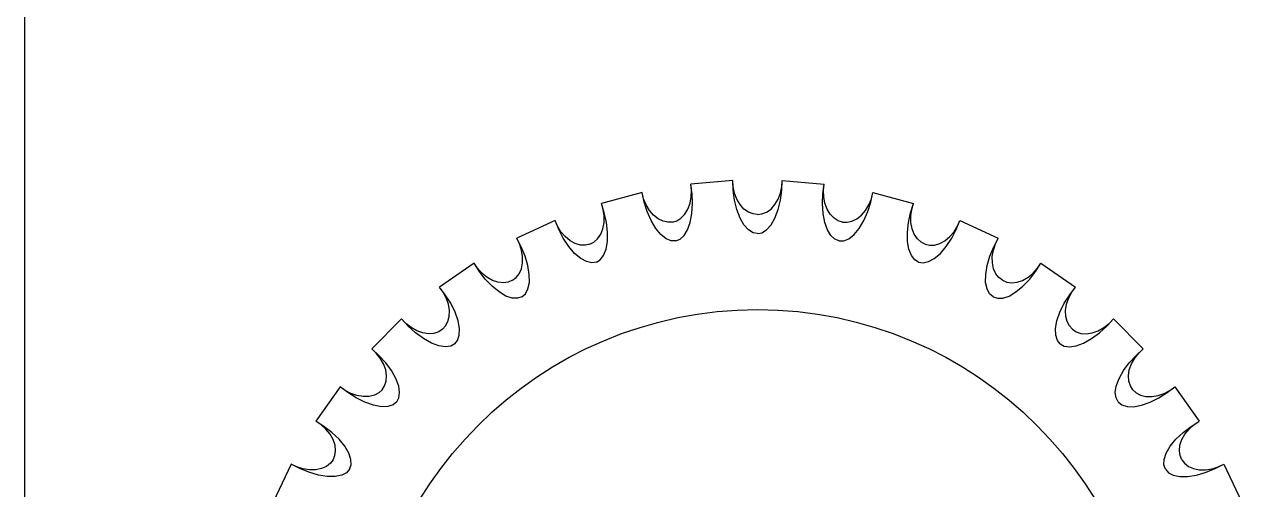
# Model space of a CAD drawing. Extents: x -1423 to 1501, y 0 to 128.
# Drawn here: x 0 to 16.02, y 69.83 to 75.95 of the extents above; entities that cross this region are included whole.
import ezdxf

# ---------------------------------------------------------------- set-up
doc = ezdxf.new("R2010")
doc.units = 0
doc.layers.add('DXF_662_VCA_PANEL_1_0_MOD1', color=7, linetype='CONTINUOUS')
doc.layers.add('LAYER1', color=7, linetype='CONTINUOUS')

msp = doc.modelspace()

# ---------------------------------------------------------------- linework, layer by layer
at = {"layer": 'DXF_662_VCA_PANEL_1_0_MOD1', "color": 18}
msp.add_line((0, 128.5), (0, 0), dxfattribs=at)
at = {"layer": 'LAYER1', "color": 18}
for p, q in [((9.325, 73.9), (8.772, 73.852)), ((9.325, 73.9), (8.772, 73.852)), ((9.325, 73.9), (8.772, 73.852)), ((9.325, 73.9), (8.772, 73.852)), ((9.975, 73.9), (10.528, 73.852)), ((9.975, 73.9), (10.528, 73.852)), ((9.975, 73.9), (10.528, 73.852)), ((9.975, 73.9), (10.528, 73.852)), ((8.132, 73.739), (7.595, 73.595)), ((8.132, 73.739), (7.595, 73.595)), ((8.132, 73.739), (7.595, 73.595)), ((8.132, 73.739), (7.595, 73.595)), ((11.168, 73.739), (11.705, 73.595)), ((11.168, 73.739), (11.705, 73.595)), ((11.168, 73.739), (11.705, 73.595)), ((11.168, 73.739), (11.705, 73.595)), ((6.985, 73.373), (6.481, 73.138)), ((6.985, 73.373), (6.481, 73.138)), ((6.985, 73.373), (6.481, 73.138)), ((6.985, 73.373), (6.481, 73.138)), ((12.315, 73.373), (12.819, 73.138)), ((12.315, 73.373), (12.819, 73.138)), ((12.315, 73.373), (12.819, 73.138)), ((12.315, 73.373), (12.819, 73.138)), ((5.919, 72.813), (5.464, 72.495)), ((5.919, 72.813), (5.464, 72.495)), ((5.919, 72.813), (5.464, 72.495)), ((5.919, 72.813), (5.464, 72.495)), ((13.381, 72.813), (13.836, 72.495)), ((13.381, 72.813), (13.836, 72.495)), ((13.381, 72.813), (13.836, 72.495)), ((13.381, 72.813), (13.836, 72.495)), ((4.966, 72.077), (4.573, 71.684)), ((4.966, 72.077), (4.573, 71.684)), ((4.966, 72.077), (4.573, 71.684)), ((4.966, 72.077), (4.573, 71.684)), ((14.334, 72.077), (14.727, 71.684)), ((14.334, 72.077), (14.727, 71.684)), ((14.334, 72.077), (14.727, 71.684)), ((14.334, 72.077), (14.727, 71.684)), ((4.155, 71.186), (3.837, 70.731)), ((4.155, 71.186), (3.837, 70.731)), ((4.155, 71.186), (3.837, 70.731)), ((4.155, 71.186), (3.837, 70.731)), ((15.145, 71.186), (15.463, 70.731)), ((15.145, 71.186), (15.463, 70.731)), ((15.145, 71.186), (15.463, 70.731)), ((15.145, 71.186), (15.463, 70.731)), ((3.512, 70.169), (3.277, 69.665)), ((3.512, 70.169), (3.277, 69.665)), ((3.512, 70.169), (3.277, 69.665)), ((3.512, 70.169), (3.277, 69.665)), ((15.788, 70.169), (16.023, 69.665)), ((15.788, 70.169), (16.023, 69.665)), ((15.788, 70.169), (16.023, 69.665)), ((15.788, 70.169), (16.023, 69.665))]:
    msp.add_line(p, q, dxfattribs=at)
for points in [[(9.65, 73.2, 0), (9.591, 73.212, 0), (9.53, 73.249, 0), (9.472, 73.314, 0), (9.42, 73.405, 0), (9.378, 73.517, 0), (9.348, 73.642, 0), (9.33, 73.773, 0), (9.325, 73.9, 0)], [(9.65, 73.45, 0), (9.591, 73.458, 0), (9.53, 73.482, 0), (9.472, 73.523, 0), (9.42, 73.582, 0), (9.378, 73.654, 0), (9.348, 73.734, 0), (9.33, 73.818, 0), (9.325, 73.9, 0)], [(9.65, 73.2, 0), (9.591, 73.212, 0), (9.53, 73.249, 0), (9.472, 73.314, 0), (9.42, 73.405, 0), (9.378, 73.517, 0), (9.348, 73.642, 0), (9.33, 73.773, 0), (9.325, 73.9, 0)], [(9.65, 73.45, 0), (9.591, 73.458, 0), (9.53, 73.482, 0), (9.472, 73.523, 0), (9.42, 73.582, 0), (9.378, 73.654, 0), (9.348, 73.734, 0), (9.33, 73.818, 0), (9.325, 73.9, 0)], [(9.65, 73.2, 0), (9.591, 73.212, 0), (9.53, 73.249, 0), (9.472, 73.314, 0), (9.42, 73.405, 0), (9.378, 73.517, 0), (9.348, 73.642, 0), (9.33, 73.773, 0), (9.325, 73.9, 0)], [(9.65, 73.45, 0), (9.591, 73.458, 0), (9.53, 73.482, 0), (9.472, 73.523, 0), (9.42, 73.582, 0), (9.378, 73.654, 0), (9.348, 73.734, 0), (9.33, 73.818, 0), (9.325, 73.9, 0)], [(9.65, 73.2, 0), (9.591, 73.212, 0), (9.53, 73.249, 0), (9.472, 73.314, 0), (9.42, 73.405, 0), (9.378, 73.517, 0), (9.348, 73.642, 0), (9.33, 73.773, 0), (9.325, 73.9, 0)], [(9.65, 73.45, 0), (9.591, 73.458, 0), (9.53, 73.482, 0), (9.472, 73.523, 0), (9.42, 73.582, 0), (9.378, 73.654, 0), (9.348, 73.734, 0), (9.33, 73.818, 0), (9.325, 73.9, 0)], [(9.65, 73.2, 0), (9.709, 73.212, 0), (9.77, 73.249, 0), (9.828, 73.314, 0), (9.88, 73.405, 0), (9.922, 73.517, 0), (9.952, 73.642, 0), (9.97, 73.773, 0), (9.975, 73.9, 0)], [(9.65, 73.45, 0), (9.709, 73.458, 0), (9.77, 73.482, 0), (9.828, 73.523, 0), (9.88, 73.582, 0), (9.922, 73.654, 0), (9.952, 73.734, 0), (9.97, 73.818, 0), (9.975, 73.9, 0)], [(9.65, 73.2, 0), (9.709, 73.212, 0), (9.77, 73.249, 0), (9.828, 73.314, 0), (9.88, 73.405, 0), (9.922, 73.517, 0), (9.952, 73.642, 0), (9.97, 73.773, 0), (9.975, 73.9, 0)], [(9.65, 73.45, 0), (9.709, 73.458, 0), (9.77, 73.482, 0), (9.828, 73.523, 0), (9.88, 73.582, 0), (9.922, 73.654, 0), (9.952, 73.734, 0), (9.97, 73.818, 0), (9.975, 73.9, 0)], [(9.65, 73.2, 0), (9.709, 73.212, 0), (9.77, 73.249, 0), (9.828, 73.314, 0), (9.88, 73.405, 0), (9.922, 73.517, 0), (9.952, 73.642, 0), (9.97, 73.773, 0), (9.975, 73.9, 0)], [(9.65, 73.45, 0), (9.709, 73.458, 0), (9.77, 73.482, 0), (9.828, 73.523, 0), (9.88, 73.582, 0), (9.922, 73.654, 0), (9.952, 73.734, 0), (9.97, 73.818, 0), (9.975, 73.9, 0)], [(9.65, 73.2, 0), (9.709, 73.212, 0), (9.77, 73.249, 0), (9.828, 73.314, 0), (9.88, 73.405, 0), (9.922, 73.517, 0), (9.952, 73.642, 0), (9.97, 73.773, 0), (9.975, 73.9, 0)], [(9.65, 73.45, 0), (9.709, 73.458, 0), (9.77, 73.482, 0), (9.828, 73.523, 0), (9.88, 73.582, 0), (9.922, 73.654, 0), (9.952, 73.734, 0), (9.97, 73.818, 0), (9.975, 73.9, 0)], [(8.573, 73.106, 0), (8.513, 73.107, 0), (8.447, 73.133, 0), (8.378, 73.187, 0), (8.311, 73.268, 0), (8.25, 73.371, 0), (8.199, 73.489, 0), (8.159, 73.614, 0), (8.132, 73.739, 0)], [(8.53, 73.352, 0), (8.47, 73.349, 0), (8.407, 73.362, 0), (8.342, 73.393, 0), (8.281, 73.442, 0), (8.227, 73.506, 0), (8.183, 73.58, 0), (8.151, 73.659, 0), (8.132, 73.739, 0)], [(8.573, 73.106, 0), (8.513, 73.107, 0), (8.447, 73.133, 0), (8.378, 73.187, 0), (8.311, 73.268, 0), (8.25, 73.371, 0), (8.199, 73.489, 0), (8.159, 73.614, 0), (8.132, 73.739, 0)], [(8.53, 73.352, 0), (8.47, 73.349, 0), (8.407, 73.362, 0), (8.342, 73.393, 0), (8.281, 73.442, 0), (8.227, 73.506, 0), (8.183, 73.58, 0), (8.151, 73.659, 0), (8.132, 73.739, 0)], [(8.573, 73.106, 0), (8.513, 73.107, 0), (8.447, 73.133, 0), (8.378, 73.187, 0), (8.311, 73.268, 0), (8.25, 73.371, 0), (8.199, 73.489, 0), (8.159, 73.614, 0), (8.132, 73.739, 0)], [(8.53, 73.352, 0), (8.47, 73.349, 0), (8.407, 73.362, 0), (8.342, 73.393, 0), (8.281, 73.442, 0), (8.227, 73.506, 0), (8.183, 73.58, 0), (8.151, 73.659, 0), (8.132, 73.739, 0)], [(8.573, 73.106, 0), (8.513, 73.107, 0), (8.447, 73.133, 0), (8.378, 73.187, 0), (8.311, 73.268, 0), (8.25, 73.371, 0), (8.199, 73.489, 0), (8.159, 73.614, 0), (8.132, 73.739, 0)], [(8.53, 73.352, 0), (8.47, 73.349, 0), (8.407, 73.362, 0), (8.342, 73.393, 0), (8.281, 73.442, 0), (8.227, 73.506, 0), (8.183, 73.58, 0), (8.151, 73.659, 0), (8.132, 73.739, 0)], [(8.53, 73.352, 0), (8.587, 73.37, 0), (8.642, 73.404, 0), (8.692, 73.455, 0), (8.733, 73.522, 0), (8.762, 73.6, 0), (8.778, 73.685, 0), (8.781, 73.77, 0), (8.772, 73.852, 0)], [(8.53, 73.352, 0), (8.587, 73.37, 0), (8.642, 73.404, 0), (8.692, 73.455, 0), (8.733, 73.522, 0), (8.762, 73.6, 0), (8.778, 73.685, 0), (8.781, 73.77, 0), (8.772, 73.852, 0)], [(8.53, 73.352, 0), (8.587, 73.37, 0), (8.642, 73.404, 0), (8.692, 73.455, 0), (8.733, 73.522, 0), (8.762, 73.6, 0), (8.778, 73.685, 0), (8.781, 73.77, 0), (8.772, 73.852, 0)], [(8.53, 73.352, 0), (8.587, 73.37, 0), (8.642, 73.404, 0), (8.692, 73.455, 0), (8.733, 73.522, 0), (8.762, 73.6, 0), (8.778, 73.685, 0), (8.781, 73.77, 0), (8.772, 73.852, 0)], [(8.573, 73.106, 0), (8.63, 73.128, 0), (8.683, 73.175, 0), (8.729, 73.249, 0), (8.764, 73.348, 0), (8.786, 73.465, 0), (8.794, 73.594, 0), (8.789, 73.725, 0), (8.772, 73.852, 0)], [(8.573, 73.106, 0), (8.63, 73.128, 0), (8.683, 73.175, 0), (8.729, 73.249, 0), (8.764, 73.348, 0), (8.786, 73.465, 0), (8.794, 73.594, 0), (8.789, 73.725, 0), (8.772, 73.852, 0)], [(8.573, 73.106, 0), (8.63, 73.128, 0), (8.683, 73.175, 0), (8.729, 73.249, 0), (8.764, 73.348, 0), (8.786, 73.465, 0), (8.794, 73.594, 0), (8.789, 73.725, 0), (8.772, 73.852, 0)], [(8.573, 73.106, 0), (8.63, 73.128, 0), (8.683, 73.175, 0), (8.729, 73.249, 0), (8.764, 73.348, 0), (8.786, 73.465, 0), (8.794, 73.594, 0), (8.789, 73.725, 0), (8.772, 73.852, 0)], [(10.727, 73.106, 0), (10.67, 73.128, 0), (10.617, 73.175, 0), (10.571, 73.249, 0), (10.536, 73.348, 0), (10.514, 73.465, 0), (10.506, 73.594, 0), (10.511, 73.725, 0), (10.528, 73.852, 0)], [(10.727, 73.106, 0), (10.67, 73.128, 0), (10.617, 73.175, 0), (10.571, 73.249, 0), (10.536, 73.348, 0), (10.514, 73.465, 0), (10.506, 73.594, 0), (10.511, 73.725, 0), (10.528, 73.852, 0)], [(10.727, 73.106, 0), (10.67, 73.128, 0), (10.617, 73.175, 0), (10.571, 73.249, 0), (10.536, 73.348, 0), (10.514, 73.465, 0), (10.506, 73.594, 0), (10.511, 73.725, 0), (10.528, 73.852, 0)], [(10.727, 73.106, 0), (10.67, 73.128, 0), (10.617, 73.175, 0), (10.571, 73.249, 0), (10.536, 73.348, 0), (10.514, 73.465, 0), (10.506, 73.594, 0), (10.511, 73.725, 0), (10.528, 73.852, 0)], [(10.77, 73.352, 0), (10.713, 73.37, 0), (10.658, 73.404, 0), (10.608, 73.455, 0), (10.567, 73.522, 0), (10.538, 73.6, 0), (10.522, 73.685, 0), (10.519, 73.77, 0), (10.528, 73.852, 0)], [(10.77, 73.352, 0), (10.713, 73.37, 0), (10.658, 73.404, 0), (10.608, 73.455, 0), (10.567, 73.522, 0), (10.538, 73.6, 0), (10.522, 73.685, 0), (10.519, 73.77, 0), (10.528, 73.852, 0)], [(10.77, 73.352, 0), (10.713, 73.37, 0), (10.658, 73.404, 0), (10.608, 73.455, 0), (10.567, 73.522, 0), (10.538, 73.6, 0), (10.522, 73.685, 0), (10.519, 73.77, 0), (10.528, 73.852, 0)], [(10.77, 73.352, 0), (10.713, 73.37, 0), (10.658, 73.404, 0), (10.608, 73.455, 0), (10.567, 73.522, 0), (10.538, 73.6, 0), (10.522, 73.685, 0), (10.519, 73.77, 0), (10.528, 73.852, 0)], [(10.727, 73.106, 0), (10.787, 73.107, 0), (10.853, 73.133, 0), (10.922, 73.187, 0), (10.989, 73.268, 0), (11.05, 73.371, 0), (11.101, 73.489, 0), (11.141, 73.614, 0), (11.168, 73.739, 0)], [(10.727, 73.106, 0), (10.787, 73.107, 0), (10.853, 73.133, 0), (10.922, 73.187, 0), (10.989, 73.268, 0), (11.05, 73.371, 0), (11.101, 73.489, 0), (11.141, 73.614, 0), (11.168, 73.739, 0)], [(10.727, 73.106, 0), (10.787, 73.107, 0), (10.853, 73.133, 0), (10.922, 73.187, 0), (10.989, 73.268, 0), (11.05, 73.371, 0), (11.101, 73.489, 0), (11.141, 73.614, 0), (11.168, 73.739, 0)], [(10.727, 73.106, 0), (10.787, 73.107, 0), (10.853, 73.133, 0), (10.922, 73.187, 0), (10.989, 73.268, 0), (11.05, 73.371, 0), (11.101, 73.489, 0), (11.141, 73.614, 0), (11.168, 73.739, 0)], [(10.77, 73.352, 0), (10.83, 73.349, 0), (10.893, 73.362, 0), (10.958, 73.393, 0), (11.019, 73.442, 0), (11.073, 73.506, 0), (11.117, 73.58, 0), (11.149, 73.659, 0), (11.168, 73.739, 0)], [(10.77, 73.352, 0), (10.83, 73.349, 0), (10.893, 73.362, 0), (10.958, 73.393, 0), (11.019, 73.442, 0), (11.073, 73.506, 0), (11.117, 73.58, 0), (11.149, 73.659, 0), (11.168, 73.739, 0)], [(10.77, 73.352, 0), (10.83, 73.349, 0), (10.893, 73.362, 0), (10.958, 73.393, 0), (11.019, 73.442, 0), (11.073, 73.506, 0), (11.117, 73.58, 0), (11.149, 73.659, 0), (11.168, 73.739, 0)], [(10.77, 73.352, 0), (10.83, 73.349, 0), (10.893, 73.362, 0), (10.958, 73.393, 0), (11.019, 73.442, 0), (11.073, 73.506, 0), (11.117, 73.58, 0), (11.149, 73.659, 0), (11.168, 73.739, 0)], [(7.444, 73.061, 0), (7.497, 73.088, 0), (7.546, 73.132, 0), (7.586, 73.191, 0), (7.615, 73.264, 0), (7.63, 73.346, 0), (7.631, 73.432, 0), (7.618, 73.516, 0), (7.595, 73.595, 0)], [(7.444, 73.061, 0), (7.497, 73.088, 0), (7.546, 73.132, 0), (7.586, 73.191, 0), (7.615, 73.264, 0), (7.63, 73.346, 0), (7.631, 73.432, 0), (7.618, 73.516, 0), (7.595, 73.595, 0)], [(7.444, 73.061, 0), (7.497, 73.088, 0), (7.546, 73.132, 0), (7.586, 73.191, 0), (7.615, 73.264, 0), (7.63, 73.346, 0), (7.631, 73.432, 0), (7.618, 73.516, 0), (7.595, 73.595, 0)], [(7.444, 73.061, 0), (7.497, 73.088, 0), (7.546, 73.132, 0), (7.586, 73.191, 0), (7.615, 73.264, 0), (7.63, 73.346, 0), (7.631, 73.432, 0), (7.618, 73.516, 0), (7.595, 73.595, 0)], [(7.529, 72.826, 0), (7.581, 72.857, 0), (7.625, 72.913, 0), (7.658, 72.994, 0), (7.675, 73.097, 0), (7.677, 73.217, 0), (7.662, 73.345, 0), (7.634, 73.474, 0), (7.595, 73.595, 0)], [(7.529, 72.826, 0), (7.581, 72.857, 0), (7.625, 72.913, 0), (7.658, 72.994, 0), (7.675, 73.097, 0), (7.677, 73.217, 0), (7.662, 73.345, 0), (7.634, 73.474, 0), (7.595, 73.595, 0)], [(7.529, 72.826, 0), (7.581, 72.857, 0), (7.625, 72.913, 0), (7.658, 72.994, 0), (7.675, 73.097, 0), (7.677, 73.217, 0), (7.662, 73.345, 0), (7.634, 73.474, 0), (7.595, 73.595, 0)], [(7.529, 72.826, 0), (7.581, 72.857, 0), (7.625, 72.913, 0), (7.658, 72.994, 0), (7.675, 73.097, 0), (7.677, 73.217, 0), (7.662, 73.345, 0), (7.634, 73.474, 0), (7.595, 73.595, 0)], [(11.771, 72.826, 0), (11.719, 72.857, 0), (11.675, 72.913, 0), (11.642, 72.994, 0), (11.625, 73.097, 0), (11.623, 73.217, 0), (11.638, 73.345, 0), (11.666, 73.474, 0), (11.705, 73.595, 0)], [(11.771, 72.826, 0), (11.719, 72.857, 0), (11.675, 72.913, 0), (11.642, 72.994, 0), (11.625, 73.097, 0), (11.623, 73.217, 0), (11.638, 73.345, 0), (11.666, 73.474, 0), (11.705, 73.595, 0)], [(11.771, 72.826, 0), (11.719, 72.857, 0), (11.675, 72.913, 0), (11.642, 72.994, 0), (11.625, 73.097, 0), (11.623, 73.217, 0), (11.638, 73.345, 0), (11.666, 73.474, 0), (11.705, 73.595, 0)], [(11.771, 72.826, 0), (11.719, 72.857, 0), (11.675, 72.913, 0), (11.642, 72.994, 0), (11.625, 73.097, 0), (11.623, 73.217, 0), (11.638, 73.345, 0), (11.666, 73.474, 0), (11.705, 73.595, 0)], [(11.856, 73.061, 0), (11.803, 73.088, 0), (11.754, 73.132, 0), (11.714, 73.191, 0), (11.685, 73.264, 0), (11.67, 73.346, 0), (11.669, 73.432, 0), (11.682, 73.516, 0), (11.705, 73.595, 0)], [(11.856, 73.061, 0), (11.803, 73.088, 0), (11.754, 73.132, 0), (11.714, 73.191, 0), (11.685, 73.264, 0), (11.67, 73.346, 0), (11.669, 73.432, 0), (11.682, 73.516, 0), (11.705, 73.595, 0)], [(11.856, 73.061, 0), (11.803, 73.088, 0), (11.754, 73.132, 0), (11.714, 73.191, 0), (11.685, 73.264, 0), (11.67, 73.346, 0), (11.669, 73.432, 0), (11.682, 73.516, 0), (11.705, 73.595, 0)], [(11.856, 73.061, 0), (11.803, 73.088, 0), (11.754, 73.132, 0), (11.714, 73.191, 0), (11.685, 73.264, 0), (11.67, 73.346, 0), (11.669, 73.432, 0), (11.682, 73.516, 0), (11.705, 73.595, 0)], [(7.529, 72.826, 0), (7.47, 72.817, 0), (7.4, 72.831, 0), (7.323, 72.873, 0), (7.243, 72.94, 0), (7.165, 73.031, 0), (7.094, 73.139, 0), (7.033, 73.255, 0), (6.985, 73.373, 0)], [(7.444, 73.061, 0), (7.386, 73.048, 0), (7.321, 73.05, 0), (7.252, 73.069, 0), (7.183, 73.106, 0), (7.119, 73.16, 0), (7.063, 73.225, 0), (7.018, 73.298, 0), (6.985, 73.373, 0)], [(7.529, 72.826, 0), (7.47, 72.817, 0), (7.4, 72.831, 0), (7.323, 72.873, 0), (7.243, 72.94, 0), (7.165, 73.031, 0), (7.094, 73.139, 0), (7.033, 73.255, 0), (6.985, 73.373, 0)], [(7.444, 73.061, 0), (7.386, 73.048, 0), (7.321, 73.05, 0), (7.252, 73.069, 0), (7.183, 73.106, 0), (7.119, 73.16, 0), (7.063, 73.225, 0), (7.018, 73.298, 0), (6.985, 73.373, 0)], [(7.529, 72.826, 0), (7.47, 72.817, 0), (7.4, 72.831, 0), (7.323, 72.873, 0), (7.243, 72.94, 0), (7.165, 73.031, 0), (7.094, 73.139, 0), (7.033, 73.255, 0), (6.985, 73.373, 0)], [(7.444, 73.061, 0), (7.386, 73.048, 0), (7.321, 73.05, 0), (7.252, 73.069, 0), (7.183, 73.106, 0), (7.119, 73.16, 0), (7.063, 73.225, 0), (7.018, 73.298, 0), (6.985, 73.373, 0)], [(7.529, 72.826, 0), (7.47, 72.817, 0), (7.4, 72.831, 0), (7.323, 72.873, 0), (7.243, 72.94, 0), (7.165, 73.031, 0), (7.094, 73.139, 0), (7.033, 73.255, 0), (6.985, 73.373, 0)], [(7.444, 73.061, 0), (7.386, 73.048, 0), (7.321, 73.05, 0), (7.252, 73.069, 0), (7.183, 73.106, 0), (7.119, 73.16, 0), (7.063, 73.225, 0), (7.018, 73.298, 0), (6.985, 73.373, 0)], [(11.771, 72.826, 0), (11.83, 72.817, 0), (11.9, 72.831, 0), (11.977, 72.873, 0), (12.057, 72.94, 0), (12.135, 73.031, 0), (12.206, 73.139, 0), (12.267, 73.255, 0), (12.315, 73.373, 0)], [(11.771, 72.826, 0), (11.83, 72.817, 0), (11.9, 72.831, 0), (11.977, 72.873, 0), (12.057, 72.94, 0), (12.135, 73.031, 0), (12.206, 73.139, 0), (12.267, 73.255, 0), (12.315, 73.373, 0)], [(11.771, 72.826, 0), (11.83, 72.817, 0), (11.9, 72.831, 0), (11.977, 72.873, 0), (12.057, 72.94, 0), (12.135, 73.031, 0), (12.206, 73.139, 0), (12.267, 73.255, 0), (12.315, 73.373, 0)], [(11.771, 72.826, 0), (11.83, 72.817, 0), (11.9, 72.831, 0), (11.977, 72.873, 0), (12.057, 72.94, 0), (12.135, 73.031, 0), (12.206, 73.139, 0), (12.267, 73.255, 0), (12.315, 73.373, 0)], [(11.856, 73.061, 0), (11.914, 73.048, 0), (11.979, 73.05, 0), (12.048, 73.069, 0), (12.117, 73.106, 0), (12.181, 73.16, 0), (12.237, 73.225, 0), (12.282, 73.298, 0), (12.315, 73.373, 0)], [(11.856, 73.061, 0), (11.914, 73.048, 0), (11.979, 73.05, 0), (12.048, 73.069, 0), (12.117, 73.106, 0), (12.181, 73.16, 0), (12.237, 73.225, 0), (12.282, 73.298, 0), (12.315, 73.373, 0)], [(11.856, 73.061, 0), (11.914, 73.048, 0), (11.979, 73.05, 0), (12.048, 73.069, 0), (12.117, 73.106, 0), (12.181, 73.16, 0), (12.237, 73.225, 0), (12.282, 73.298, 0), (12.315, 73.373, 0)], [(11.856, 73.061, 0), (11.914, 73.048, 0), (11.979, 73.05, 0), (12.048, 73.069, 0), (12.117, 73.106, 0), (12.181, 73.16, 0), (12.237, 73.225, 0), (12.282, 73.298, 0), (12.315, 73.373, 0)], [(6.425, 72.586, 0), (6.472, 72.622, 0), (6.513, 72.673, 0), (6.542, 72.738, 0), (6.558, 72.815, 0), (6.559, 72.898, 0), (6.544, 72.983, 0), (6.518, 73.064, 0), (6.481, 73.138, 0)], [(6.425, 72.586, 0), (6.472, 72.622, 0), (6.513, 72.673, 0), (6.542, 72.738, 0), (6.558, 72.815, 0), (6.559, 72.898, 0), (6.544, 72.983, 0), (6.518, 73.064, 0), (6.481, 73.138, 0)], [(6.425, 72.586, 0), (6.472, 72.622, 0), (6.513, 72.673, 0), (6.542, 72.738, 0), (6.558, 72.815, 0), (6.559, 72.898, 0), (6.544, 72.983, 0), (6.518, 73.064, 0), (6.481, 73.138, 0)], [(6.425, 72.586, 0), (6.472, 72.622, 0), (6.513, 72.673, 0), (6.542, 72.738, 0), (6.558, 72.815, 0), (6.559, 72.898, 0), (6.544, 72.983, 0), (6.518, 73.064, 0), (6.481, 73.138, 0)], [(6.55, 72.369, 0), (6.595, 72.409, 0), (6.629, 72.472, 0), (6.647, 72.557, 0), (6.646, 72.662, 0), (6.627, 72.78, 0), (6.59, 72.904, 0), (6.54, 73.025, 0), (6.481, 73.138, 0)], [(6.55, 72.369, 0), (6.595, 72.409, 0), (6.629, 72.472, 0), (6.647, 72.557, 0), (6.646, 72.662, 0), (6.627, 72.78, 0), (6.59, 72.904, 0), (6.54, 73.025, 0), (6.481, 73.138, 0)], [(6.55, 72.369, 0), (6.595, 72.409, 0), (6.629, 72.472, 0), (6.647, 72.557, 0), (6.646, 72.662, 0), (6.627, 72.78, 0), (6.59, 72.904, 0), (6.54, 73.025, 0), (6.481, 73.138, 0)], [(6.55, 72.369, 0), (6.595, 72.409, 0), (6.629, 72.472, 0), (6.647, 72.557, 0), (6.646, 72.662, 0), (6.627, 72.78, 0), (6.59, 72.904, 0), (6.54, 73.025, 0), (6.481, 73.138, 0)], [(12.75, 72.369, 0), (12.705, 72.409, 0), (12.671, 72.472, 0), (12.653, 72.557, 0), (12.654, 72.662, 0), (12.673, 72.78, 0), (12.71, 72.904, 0), (12.76, 73.025, 0), (12.819, 73.138, 0)], [(12.75, 72.369, 0), (12.705, 72.409, 0), (12.671, 72.472, 0), (12.653, 72.557, 0), (12.654, 72.662, 0), (12.673, 72.78, 0), (12.71, 72.904, 0), (12.76, 73.025, 0), (12.819, 73.138, 0)], [(12.75, 72.369, 0), (12.705, 72.409, 0), (12.671, 72.472, 0), (12.653, 72.557, 0), (12.654, 72.662, 0), (12.673, 72.78, 0), (12.71, 72.904, 0), (12.76, 73.025, 0), (12.819, 73.138, 0)], [(12.75, 72.369, 0), (12.705, 72.409, 0), (12.671, 72.472, 0), (12.653, 72.557, 0), (12.654, 72.662, 0), (12.673, 72.78, 0), (12.71, 72.904, 0), (12.76, 73.025, 0), (12.819, 73.138, 0)], [(12.875, 72.586, 0), (12.828, 72.622, 0), (12.787, 72.673, 0), (12.758, 72.738, 0), (12.742, 72.815, 0), (12.741, 72.898, 0), (12.756, 72.983, 0), (12.782, 73.064, 0), (12.819, 73.138, 0)], [(12.875, 72.586, 0), (12.828, 72.622, 0), (12.787, 72.673, 0), (12.758, 72.738, 0), (12.742, 72.815, 0), (12.741, 72.898, 0), (12.756, 72.983, 0), (12.782, 73.064, 0), (12.819, 73.138, 0)], [(12.875, 72.586, 0), (12.828, 72.622, 0), (12.787, 72.673, 0), (12.758, 72.738, 0), (12.742, 72.815, 0), (12.741, 72.898, 0), (12.756, 72.983, 0), (12.782, 73.064, 0), (12.819, 73.138, 0)], [(12.875, 72.586, 0), (12.828, 72.622, 0), (12.787, 72.673, 0), (12.758, 72.738, 0), (12.742, 72.815, 0), (12.741, 72.898, 0), (12.756, 72.983, 0), (12.782, 73.064, 0), (12.819, 73.138, 0)], [(6.55, 72.369, 0), (6.493, 72.35, 0), (6.422, 72.352, 0), (6.339, 72.379, 0), (6.248, 72.432, 0), (6.156, 72.508, 0), (6.067, 72.601, 0), (5.987, 72.706, 0), (5.919, 72.813, 0)], [(6.425, 72.586, 0), (6.37, 72.563, 0), (6.306, 72.553, 0), (6.234, 72.561, 0), (6.16, 72.585, 0), (6.088, 72.626, 0), (6.021, 72.681, 0), (5.964, 72.745, 0), (5.919, 72.813, 0)], [(6.55, 72.369, 0), (6.493, 72.35, 0), (6.422, 72.352, 0), (6.339, 72.379, 0), (6.248, 72.432, 0), (6.156, 72.508, 0), (6.067, 72.601, 0), (5.987, 72.706, 0), (5.919, 72.813, 0)], [(6.425, 72.586, 0), (6.37, 72.563, 0), (6.306, 72.553, 0), (6.234, 72.561, 0), (6.16, 72.585, 0), (6.088, 72.626, 0), (6.021, 72.681, 0), (5.964, 72.745, 0), (5.919, 72.813, 0)], [(6.55, 72.369, 0), (6.493, 72.35, 0), (6.422, 72.352, 0), (6.339, 72.379, 0), (6.248, 72.432, 0), (6.156, 72.508, 0), (6.067, 72.601, 0), (5.987, 72.706, 0), (5.919, 72.813, 0)], [(6.425, 72.586, 0), (6.37, 72.563, 0), (6.306, 72.553, 0), (6.234, 72.561, 0), (6.16, 72.585, 0), (6.088, 72.626, 0), (6.021, 72.681, 0), (5.964, 72.745, 0), (5.919, 72.813, 0)], [(6.55, 72.369, 0), (6.493, 72.35, 0), (6.422, 72.352, 0), (6.339, 72.379, 0), (6.248, 72.432, 0), (6.156, 72.508, 0), (6.067, 72.601, 0), (5.987, 72.706, 0), (5.919, 72.813, 0)], [(6.425, 72.586, 0), (6.37, 72.563, 0), (6.306, 72.553, 0), (6.234, 72.561, 0), (6.16, 72.585, 0), (6.088, 72.626, 0), (6.021, 72.681, 0), (5.964, 72.745, 0), (5.919, 72.813, 0)], [(12.75, 72.369, 0), (12.807, 72.35, 0), (12.878, 72.352, 0), (12.961, 72.379, 0), (13.052, 72.432, 0), (13.144, 72.508, 0), (13.233, 72.601, 0), (13.313, 72.706, 0), (13.381, 72.813, 0)], [(12.75, 72.369, 0), (12.807, 72.35, 0), (12.878, 72.352, 0), (12.961, 72.379, 0), (13.052, 72.432, 0), (13.144, 72.508, 0), (13.233, 72.601, 0), (13.313, 72.706, 0), (13.381, 72.813, 0)], [(12.75, 72.369, 0), (12.807, 72.35, 0), (12.878, 72.352, 0), (12.961, 72.379, 0), (13.052, 72.432, 0), (13.144, 72.508, 0), (13.233, 72.601, 0), (13.313, 72.706, 0), (13.381, 72.813, 0)], [(12.75, 72.369, 0), (12.807, 72.35, 0), (12.878, 72.352, 0), (12.961, 72.379, 0), (13.052, 72.432, 0), (13.144, 72.508, 0), (13.233, 72.601, 0), (13.313, 72.706, 0), (13.381, 72.813, 0)], [(12.875, 72.586, 0), (12.93, 72.563, 0), (12.994, 72.553, 0), (13.066, 72.561, 0), (13.14, 72.585, 0), (13.212, 72.626, 0), (13.279, 72.681, 0), (13.336, 72.745, 0), (13.381, 72.813, 0)], [(12.875, 72.586, 0), (12.93, 72.563, 0), (12.994, 72.553, 0), (13.066, 72.561, 0), (13.14, 72.585, 0), (13.212, 72.626, 0), (13.279, 72.681, 0), (13.336, 72.745, 0), (13.381, 72.813, 0)], [(12.875, 72.586, 0), (12.93, 72.563, 0), (12.994, 72.553, 0), (13.066, 72.561, 0), (13.14, 72.585, 0), (13.212, 72.626, 0), (13.279, 72.681, 0), (13.336, 72.745, 0), (13.381, 72.813, 0)], [(12.875, 72.586, 0), (12.93, 72.563, 0), (12.994, 72.553, 0), (13.066, 72.561, 0), (13.14, 72.585, 0), (13.212, 72.626, 0), (13.279, 72.681, 0), (13.336, 72.745, 0), (13.381, 72.813, 0)], [(5.665, 71.749, 0), (5.702, 71.796, 0), (5.725, 71.864, 0), (5.728, 71.951, 0), (5.709, 72.054, 0), (5.669, 72.167, 0), (5.612, 72.283, 0), (5.541, 72.394, 0), (5.464, 72.495, 0)], [(5.504, 71.941, 0), (5.544, 71.985, 0), (5.575, 72.042, 0), (5.593, 72.111, 0), (5.595, 72.19, 0), (5.581, 72.272, 0), (5.553, 72.353, 0), (5.512, 72.428, 0), (5.464, 72.495, 0)], [(5.665, 71.749, 0), (5.702, 71.796, 0), (5.725, 71.864, 0), (5.728, 71.951, 0), (5.709, 72.054, 0), (5.669, 72.167, 0), (5.612, 72.283, 0), (5.541, 72.394, 0), (5.464, 72.495, 0)], [(5.504, 71.941, 0), (5.544, 71.985, 0), (5.575, 72.042, 0), (5.593, 72.111, 0), (5.595, 72.19, 0), (5.581, 72.272, 0), (5.553, 72.353, 0), (5.512, 72.428, 0), (5.464, 72.495, 0)], [(5.665, 71.749, 0), (5.702, 71.796, 0), (5.725, 71.864, 0), (5.728, 71.951, 0), (5.709, 72.054, 0), (5.669, 72.167, 0), (5.612, 72.283, 0), (5.541, 72.394, 0), (5.464, 72.495, 0)], [(5.504, 71.941, 0), (5.544, 71.985, 0), (5.575, 72.042, 0), (5.593, 72.111, 0), (5.595, 72.19, 0), (5.581, 72.272, 0), (5.553, 72.353, 0), (5.512, 72.428, 0), (5.464, 72.495, 0)], [(5.665, 71.749, 0), (5.702, 71.796, 0), (5.725, 71.864, 0), (5.728, 71.951, 0), (5.709, 72.054, 0), (5.669, 72.167, 0), (5.612, 72.283, 0), (5.541, 72.394, 0), (5.464, 72.495, 0)], [(5.504, 71.941, 0), (5.544, 71.985, 0), (5.575, 72.042, 0), (5.593, 72.111, 0), (5.595, 72.19, 0), (5.581, 72.272, 0), (5.553, 72.353, 0), (5.512, 72.428, 0), (5.464, 72.495, 0)], [(13.635, 71.749, 0), (13.598, 71.796, 0), (13.575, 71.864, 0), (13.572, 71.951, 0), (13.591, 72.054, 0), (13.631, 72.167, 0), (13.688, 72.283, 0), (13.759, 72.394, 0), (13.836, 72.495, 0)], [(13.635, 71.749, 0), (13.598, 71.796, 0), (13.575, 71.864, 0), (13.572, 71.951, 0), (13.591, 72.054, 0), (13.631, 72.167, 0), (13.688, 72.283, 0), (13.759, 72.394, 0), (13.836, 72.495, 0)], [(13.635, 71.749, 0), (13.598, 71.796, 0), (13.575, 71.864, 0), (13.572, 71.951, 0), (13.591, 72.054, 0), (13.631, 72.167, 0), (13.688, 72.283, 0), (13.759, 72.394, 0), (13.836, 72.495, 0)], [(13.635, 71.749, 0), (13.598, 71.796, 0), (13.575, 71.864, 0), (13.572, 71.951, 0), (13.591, 72.054, 0), (13.631, 72.167, 0), (13.688, 72.283, 0), (13.759, 72.394, 0), (13.836, 72.495, 0)], [(13.796, 71.941, 0), (13.756, 71.985, 0), (13.725, 72.042, 0), (13.707, 72.111, 0), (13.705, 72.19, 0), (13.719, 72.272, 0), (13.747, 72.353, 0), (13.788, 72.428, 0), (13.836, 72.495, 0)], [(13.796, 71.941, 0), (13.756, 71.985, 0), (13.725, 72.042, 0), (13.707, 72.111, 0), (13.705, 72.19, 0), (13.719, 72.272, 0), (13.747, 72.353, 0), (13.788, 72.428, 0), (13.836, 72.495, 0)], [(13.796, 71.941, 0), (13.756, 71.985, 0), (13.725, 72.042, 0), (13.707, 72.111, 0), (13.705, 72.19, 0), (13.719, 72.272, 0), (13.747, 72.353, 0), (13.788, 72.428, 0), (13.836, 72.495, 0)], [(13.796, 71.941, 0), (13.756, 71.985, 0), (13.725, 72.042, 0), (13.707, 72.111, 0), (13.705, 72.19, 0), (13.719, 72.272, 0), (13.747, 72.353, 0), (13.788, 72.428, 0), (13.836, 72.495, 0)], [(5.665, 71.749, 0), (5.612, 71.72, 0), (5.542, 71.71, 0), (5.455, 71.723, 0), (5.357, 71.759, 0), (5.253, 71.818, 0), (5.149, 71.894, 0), (5.052, 71.983, 0), (4.966, 72.077, 0)], [(5.504, 71.941, 0), (5.454, 71.909, 0), (5.392, 71.888, 0), (5.321, 71.883, 0), (5.243, 71.894, 0), (5.165, 71.922, 0), (5.09, 71.965, 0), (5.023, 72.018, 0), (4.966, 72.077, 0)], [(5.665, 71.749, 0), (5.612, 71.72, 0), (5.542, 71.71, 0), (5.455, 71.723, 0), (5.357, 71.759, 0), (5.253, 71.818, 0), (5.149, 71.894, 0), (5.052, 71.983, 0), (4.966, 72.077, 0)], [(5.504, 71.941, 0), (5.454, 71.909, 0), (5.392, 71.888, 0), (5.321, 71.883, 0), (5.243, 71.894, 0), (5.165, 71.922, 0), (5.09, 71.965, 0), (5.023, 72.018, 0), (4.966, 72.077, 0)], [(5.665, 71.749, 0), (5.612, 71.72, 0), (5.542, 71.71, 0), (5.455, 71.723, 0), (5.357, 71.759, 0), (5.253, 71.818, 0), (5.149, 71.894, 0), (5.052, 71.983, 0), (4.966, 72.077, 0)], [(5.504, 71.941, 0), (5.454, 71.909, 0), (5.392, 71.888, 0), (5.321, 71.883, 0), (5.243, 71.894, 0), (5.165, 71.922, 0), (5.09, 71.965, 0), (5.023, 72.018, 0), (4.966, 72.077, 0)], [(5.665, 71.749, 0), (5.612, 71.72, 0), (5.542, 71.71, 0), (5.455, 71.723, 0), (5.357, 71.759, 0), (5.253, 71.818, 0), (5.149, 71.894, 0), (5.052, 71.983, 0), (4.966, 72.077, 0)], [(5.504, 71.941, 0), (5.454, 71.909, 0), (5.392, 71.888, 0), (5.321, 71.883, 0), (5.243, 71.894, 0), (5.165, 71.922, 0), (5.09, 71.965, 0), (5.023, 72.018, 0), (4.966, 72.077, 0)], [(13.635, 71.749, 0), (13.688, 71.72, 0), (13.758, 71.71, 0), (13.845, 71.723, 0), (13.943, 71.759, 0), (14.047, 71.818, 0), (14.151, 71.894, 0), (14.248, 71.983, 0), (14.334, 72.077, 0)], [(13.635, 71.749, 0), (13.688, 71.72, 0), (13.758, 71.71, 0), (13.845, 71.723, 0), (13.943, 71.759, 0), (14.047, 71.818, 0), (14.151, 71.894, 0), (14.248, 71.983, 0), (14.334, 72.077, 0)], [(13.635, 71.749, 0), (13.688, 71.72, 0), (13.758, 71.71, 0), (13.845, 71.723, 0), (13.943, 71.759, 0), (14.047, 71.818, 0), (14.151, 71.894, 0), (14.248, 71.983, 0), (14.334, 72.077, 0)], [(13.635, 71.749, 0), (13.688, 71.72, 0), (13.758, 71.71, 0), (13.845, 71.723, 0), (13.943, 71.759, 0), (14.047, 71.818, 0), (14.151, 71.894, 0), (14.248, 71.983, 0), (14.334, 72.077, 0)], [(13.796, 71.941, 0), (13.846, 71.909, 0), (13.908, 71.888, 0), (13.979, 71.883, 0), (14.057, 71.894, 0), (14.135, 71.922, 0), (14.21, 71.965, 0), (14.277, 72.018, 0), (14.334, 72.077, 0)], [(13.796, 71.941, 0), (13.846, 71.909, 0), (13.908, 71.888, 0), (13.979, 71.883, 0), (14.057, 71.894, 0), (14.135, 71.922, 0), (14.21, 71.965, 0), (14.277, 72.018, 0), (14.334, 72.077, 0)], [(13.796, 71.941, 0), (13.846, 71.909, 0), (13.908, 71.888, 0), (13.979, 71.883, 0), (14.057, 71.894, 0), (14.135, 71.922, 0), (14.21, 71.965, 0), (14.277, 72.018, 0), (14.334, 72.077, 0)], [(13.796, 71.941, 0), (13.846, 71.909, 0), (13.908, 71.888, 0), (13.979, 71.883, 0), (14.057, 71.894, 0), (14.135, 71.922, 0), (14.21, 71.965, 0), (14.277, 72.018, 0), (14.334, 72.077, 0)], [(4.901, 70.985, 0), (4.93, 71.038, 0), (4.94, 71.108, 0), (4.927, 71.195, 0), (4.891, 71.293, 0), (4.832, 71.397, 0), (4.756, 71.501, 0), (4.667, 71.598, 0), (4.573, 71.684, 0)], [(4.709, 71.146, 0), (4.741, 71.196, 0), (4.762, 71.258, 0), (4.767, 71.329, 0), (4.756, 71.407, 0), (4.728, 71.485, 0), (4.685, 71.56, 0), (4.632, 71.627, 0), (4.573, 71.684, 0)], [(4.901, 70.985, 0), (4.93, 71.038, 0), (4.94, 71.108, 0), (4.927, 71.195, 0), (4.891, 71.293, 0), (4.832, 71.397, 0), (4.756, 71.501, 0), (4.667, 71.598, 0), (4.573, 71.684, 0)], [(4.709, 71.146, 0), (4.741, 71.196, 0), (4.762, 71.258, 0), (4.767, 71.329, 0), (4.756, 71.407, 0), (4.728, 71.485, 0), (4.685, 71.56, 0), (4.632, 71.627, 0), (4.573, 71.684, 0)], [(4.901, 70.985, 0), (4.93, 71.038, 0), (4.94, 71.108, 0), (4.927, 71.195, 0), (4.891, 71.293, 0), (4.832, 71.397, 0), (4.756, 71.501, 0), (4.667, 71.598, 0), (4.573, 71.684, 0)], [(4.709, 71.146, 0), (4.741, 71.196, 0), (4.762, 71.258, 0), (4.767, 71.329, 0), (4.756, 71.407, 0), (4.728, 71.485, 0), (4.685, 71.56, 0), (4.632, 71.627, 0), (4.573, 71.684, 0)], [(4.901, 70.985, 0), (4.93, 71.038, 0), (4.94, 71.108, 0), (4.927, 71.195, 0), (4.891, 71.293, 0), (4.832, 71.397, 0), (4.756, 71.501, 0), (4.667, 71.598, 0), (4.573, 71.684, 0)], [(4.709, 71.146, 0), (4.741, 71.196, 0), (4.762, 71.258, 0), (4.767, 71.329, 0), (4.756, 71.407, 0), (4.728, 71.485, 0), (4.685, 71.56, 0), (4.632, 71.627, 0), (4.573, 71.684, 0)], [(14.399, 70.985, 0), (14.37, 71.038, 0), (14.36, 71.108, 0), (14.373, 71.195, 0), (14.409, 71.293, 0), (14.468, 71.397, 0), (14.544, 71.501, 0), (14.633, 71.598, 0), (14.727, 71.684, 0)], [(14.399, 70.985, 0), (14.37, 71.038, 0), (14.36, 71.108, 0), (14.373, 71.195, 0), (14.409, 71.293, 0), (14.468, 71.397, 0), (14.544, 71.501, 0), (14.633, 71.598, 0), (14.727, 71.684, 0)], [(14.399, 70.985, 0), (14.37, 71.038, 0), (14.36, 71.108, 0), (14.373, 71.195, 0), (14.409, 71.293, 0), (14.468, 71.397, 0), (14.544, 71.501, 0), (14.633, 71.598, 0), (14.727, 71.684, 0)], [(14.399, 70.985, 0), (14.37, 71.038, 0), (14.36, 71.108, 0), (14.373, 71.195, 0), (14.409, 71.293, 0), (14.468, 71.397, 0), (14.544, 71.501, 0), (14.633, 71.598, 0), (14.727, 71.684, 0)], [(14.591, 71.146, 0), (14.559, 71.196, 0), (14.538, 71.258, 0), (14.533, 71.329, 0), (14.544, 71.407, 0), (14.572, 71.485, 0), (14.615, 71.56, 0), (14.668, 71.627, 0), (14.727, 71.684, 0)], [(14.591, 71.146, 0), (14.559, 71.196, 0), (14.538, 71.258, 0), (14.533, 71.329, 0), (14.544, 71.407, 0), (14.572, 71.485, 0), (14.615, 71.56, 0), (14.668, 71.627, 0), (14.727, 71.684, 0)], [(14.591, 71.146, 0), (14.559, 71.196, 0), (14.538, 71.258, 0), (14.533, 71.329, 0), (14.544, 71.407, 0), (14.572, 71.485, 0), (14.615, 71.56, 0), (14.668, 71.627, 0), (14.727, 71.684, 0)], [(14.591, 71.146, 0), (14.559, 71.196, 0), (14.538, 71.258, 0), (14.533, 71.329, 0), (14.544, 71.407, 0), (14.572, 71.485, 0), (14.615, 71.56, 0), (14.668, 71.627, 0), (14.727, 71.684, 0)], [(4.901, 70.985, 0), (4.854, 70.948, 0), (4.786, 70.925, 0), (4.699, 70.922, 0), (4.596, 70.941, 0), (4.483, 70.981, 0), (4.367, 71.038, 0), (4.256, 71.109, 0), (4.155, 71.186, 0)], [(4.709, 71.146, 0), (4.665, 71.106, 0), (4.608, 71.075, 0), (4.539, 71.057, 0), (4.46, 71.055, 0), (4.378, 71.069, 0), (4.297, 71.097, 0), (4.222, 71.138, 0), (4.155, 71.186, 0)], [(4.901, 70.985, 0), (4.854, 70.948, 0), (4.786, 70.925, 0), (4.699, 70.922, 0), (4.596, 70.941, 0), (4.483, 70.981, 0), (4.367, 71.038, 0), (4.256, 71.109, 0), (4.155, 71.186, 0)], [(4.709, 71.146, 0), (4.665, 71.106, 0), (4.608, 71.075, 0), (4.539, 71.057, 0), (4.46, 71.055, 0), (4.378, 71.069, 0), (4.297, 71.097, 0), (4.222, 71.138, 0), (4.155, 71.186, 0)], [(4.901, 70.985, 0), (4.854, 70.948, 0), (4.786, 70.925, 0), (4.699, 70.922, 0), (4.596, 70.941, 0), (4.483, 70.981, 0), (4.367, 71.038, 0), (4.256, 71.109, 0), (4.155, 71.186, 0)], [(4.709, 71.146, 0), (4.665, 71.106, 0), (4.608, 71.075, 0), (4.539, 71.057, 0), (4.46, 71.055, 0), (4.378, 71.069, 0), (4.297, 71.097, 0), (4.222, 71.138, 0), (4.155, 71.186, 0)], [(4.901, 70.985, 0), (4.854, 70.948, 0), (4.786, 70.925, 0), (4.699, 70.922, 0), (4.596, 70.941, 0), (4.483, 70.981, 0), (4.367, 71.038, 0), (4.256, 71.109, 0), (4.155, 71.186, 0)], [(4.709, 71.146, 0), (4.665, 71.106, 0), (4.608, 71.075, 0), (4.539, 71.057, 0), (4.46, 71.055, 0), (4.378, 71.069, 0), (4.297, 71.097, 0), (4.222, 71.138, 0), (4.155, 71.186, 0)], [(14.399, 70.985, 0), (14.446, 70.948, 0), (14.514, 70.925, 0), (14.601, 70.922, 0), (14.704, 70.941, 0), (14.817, 70.981, 0), (14.933, 71.038, 0), (15.044, 71.109, 0), (15.145, 71.186, 0)], [(14.399, 70.985, 0), (14.446, 70.948, 0), (14.514, 70.925, 0), (14.601, 70.922, 0), (14.704, 70.941, 0), (14.817, 70.981, 0), (14.933, 71.038, 0), (15.044, 71.109, 0), (15.145, 71.186, 0)], [(14.399, 70.985, 0), (14.446, 70.948, 0), (14.514, 70.925, 0), (14.601, 70.922, 0), (14.704, 70.941, 0), (14.817, 70.981, 0), (14.933, 71.038, 0), (15.044, 71.109, 0), (15.145, 71.186, 0)], [(14.399, 70.985, 0), (14.446, 70.948, 0), (14.514, 70.925, 0), (14.601, 70.922, 0), (14.704, 70.941, 0), (14.817, 70.981, 0), (14.933, 71.038, 0), (15.044, 71.109, 0), (15.145, 71.186, 0)], [(14.591, 71.146, 0), (14.635, 71.106, 0), (14.692, 71.075, 0), (14.761, 71.057, 0), (14.84, 71.055, 0), (14.922, 71.069, 0), (15.003, 71.097, 0), (15.078, 71.138, 0), (15.145, 71.186, 0)], [(14.591, 71.146, 0), (14.635, 71.106, 0), (14.692, 71.075, 0), (14.761, 71.057, 0), (14.84, 71.055, 0), (14.922, 71.069, 0), (15.003, 71.097, 0), (15.078, 71.138, 0), (15.145, 71.186, 0)], [(14.591, 71.146, 0), (14.635, 71.106, 0), (14.692, 71.075, 0), (14.761, 71.057, 0), (14.84, 71.055, 0), (14.922, 71.069, 0), (15.003, 71.097, 0), (15.078, 71.138, 0), (15.145, 71.186, 0)], [(14.591, 71.146, 0), (14.635, 71.106, 0), (14.692, 71.075, 0), (14.761, 71.057, 0), (14.84, 71.055, 0), (14.922, 71.069, 0), (15.003, 71.097, 0), (15.078, 71.138, 0), (15.145, 71.186, 0)], [(4.281, 70.1, 0), (4.3, 70.157, 0), (4.298, 70.228, 0), (4.271, 70.311, 0), (4.218, 70.402, 0), (4.142, 70.494, 0), (4.049, 70.583, 0), (3.944, 70.663, 0), (3.837, 70.731, 0)], [(4.064, 70.225, 0), (4.087, 70.28, 0), (4.097, 70.344, 0), (4.089, 70.416, 0), (4.065, 70.49, 0), (4.024, 70.562, 0), (3.969, 70.629, 0), (3.905, 70.686, 0), (3.837, 70.731, 0)], [(4.281, 70.1, 0), (4.3, 70.157, 0), (4.298, 70.228, 0), (4.271, 70.311, 0), (4.218, 70.402, 0), (4.142, 70.494, 0), (4.049, 70.583, 0), (3.944, 70.663, 0), (3.837, 70.731, 0)], [(4.064, 70.225, 0), (4.087, 70.28, 0), (4.097, 70.344, 0), (4.089, 70.416, 0), (4.065, 70.49, 0), (4.024, 70.562, 0), (3.969, 70.629, 0), (3.905, 70.686, 0), (3.837, 70.731, 0)], [(4.281, 70.1, 0), (4.3, 70.157, 0), (4.298, 70.228, 0), (4.271, 70.311, 0), (4.218, 70.402, 0), (4.142, 70.494, 0), (4.049, 70.583, 0), (3.944, 70.663, 0), (3.837, 70.731, 0)], [(4.064, 70.225, 0), (4.087, 70.28, 0), (4.097, 70.344, 0), (4.089, 70.416, 0), (4.065, 70.49, 0), (4.024, 70.562, 0), (3.969, 70.629, 0), (3.905, 70.686, 0), (3.837, 70.731, 0)], [(4.281, 70.1, 0), (4.3, 70.157, 0), (4.298, 70.228, 0), (4.271, 70.311, 0), (4.218, 70.402, 0), (4.142, 70.494, 0), (4.049, 70.583, 0), (3.944, 70.663, 0), (3.837, 70.731, 0)], [(4.064, 70.225, 0), (4.087, 70.28, 0), (4.097, 70.344, 0), (4.089, 70.416, 0), (4.065, 70.49, 0), (4.024, 70.562, 0), (3.969, 70.629, 0), (3.905, 70.686, 0), (3.837, 70.731, 0)], [(15.019, 70.1, 0), (15, 70.157, 0), (15.002, 70.228, 0), (15.029, 70.311, 0), (15.082, 70.402, 0), (15.158, 70.494, 0), (15.251, 70.583, 0), (15.356, 70.663, 0), (15.463, 70.731, 0)], [(15.019, 70.1, 0), (15, 70.157, 0), (15.002, 70.228, 0), (15.029, 70.311, 0), (15.082, 70.402, 0), (15.158, 70.494, 0), (15.251, 70.583, 0), (15.356, 70.663, 0), (15.463, 70.731, 0)], [(15.019, 70.1, 0), (15, 70.157, 0), (15.002, 70.228, 0), (15.029, 70.311, 0), (15.082, 70.402, 0), (15.158, 70.494, 0), (15.251, 70.583, 0), (15.356, 70.663, 0), (15.463, 70.731, 0)], [(15.019, 70.1, 0), (15, 70.157, 0), (15.002, 70.228, 0), (15.029, 70.311, 0), (15.082, 70.402, 0), (15.158, 70.494, 0), (15.251, 70.583, 0), (15.356, 70.663, 0), (15.463, 70.731, 0)], [(15.236, 70.225, 0), (15.213, 70.28, 0), (15.203, 70.344, 0), (15.211, 70.416, 0), (15.235, 70.49, 0), (15.276, 70.562, 0), (15.331, 70.629, 0), (15.395, 70.686, 0), (15.463, 70.731, 0)], [(15.236, 70.225, 0), (15.213, 70.28, 0), (15.203, 70.344, 0), (15.211, 70.416, 0), (15.235, 70.49, 0), (15.276, 70.562, 0), (15.331, 70.629, 0), (15.395, 70.686, 0), (15.463, 70.731, 0)], [(15.236, 70.225, 0), (15.213, 70.28, 0), (15.203, 70.344, 0), (15.211, 70.416, 0), (15.235, 70.49, 0), (15.276, 70.562, 0), (15.331, 70.629, 0), (15.395, 70.686, 0), (15.463, 70.731, 0)], [(15.236, 70.225, 0), (15.213, 70.28, 0), (15.203, 70.344, 0), (15.211, 70.416, 0), (15.235, 70.49, 0), (15.276, 70.562, 0), (15.331, 70.629, 0), (15.395, 70.686, 0), (15.463, 70.731, 0)], [(4.064, 70.225, 0), (4.028, 70.178, 0), (3.977, 70.137, 0), (3.912, 70.108, 0), (3.835, 70.092, 0), (3.752, 70.091, 0), (3.667, 70.106, 0), (3.586, 70.132, 0), (3.512, 70.169, 0)], [(4.064, 70.225, 0), (4.028, 70.178, 0), (3.977, 70.137, 0), (3.912, 70.108, 0), (3.835, 70.092, 0), (3.752, 70.091, 0), (3.667, 70.106, 0), (3.586, 70.132, 0), (3.512, 70.169, 0)], [(4.064, 70.225, 0), (4.028, 70.178, 0), (3.977, 70.137, 0), (3.912, 70.108, 0), (3.835, 70.092, 0), (3.752, 70.091, 0), (3.667, 70.106, 0), (3.586, 70.132, 0), (3.512, 70.169, 0)], [(4.064, 70.225, 0), (4.028, 70.178, 0), (3.977, 70.137, 0), (3.912, 70.108, 0), (3.835, 70.092, 0), (3.752, 70.091, 0), (3.667, 70.106, 0), (3.586, 70.132, 0), (3.512, 70.169, 0)], [(15.236, 70.225, 0), (15.272, 70.178, 0), (15.323, 70.137, 0), (15.388, 70.108, 0), (15.465, 70.092, 0), (15.548, 70.091, 0), (15.633, 70.106, 0), (15.714, 70.132, 0), (15.788, 70.169, 0)], [(15.236, 70.225, 0), (15.272, 70.178, 0), (15.323, 70.137, 0), (15.388, 70.108, 0), (15.465, 70.092, 0), (15.548, 70.091, 0), (15.633, 70.106, 0), (15.714, 70.132, 0), (15.788, 70.169, 0)], [(15.236, 70.225, 0), (15.272, 70.178, 0), (15.323, 70.137, 0), (15.388, 70.108, 0), (15.465, 70.092, 0), (15.548, 70.091, 0), (15.633, 70.106, 0), (15.714, 70.132, 0), (15.788, 70.169, 0)], [(15.236, 70.225, 0), (15.272, 70.178, 0), (15.323, 70.137, 0), (15.388, 70.108, 0), (15.465, 70.092, 0), (15.548, 70.091, 0), (15.633, 70.106, 0), (15.714, 70.132, 0), (15.788, 70.169, 0)], [(4.281, 70.1, 0), (4.241, 70.055, 0), (4.178, 70.021, 0), (4.093, 70.003, 0), (3.988, 70.004, 0), (3.87, 70.023, 0), (3.746, 70.06, 0), (3.625, 70.11, 0), (3.512, 70.169, 0)], [(4.281, 70.1, 0), (4.241, 70.055, 0), (4.178, 70.021, 0), (4.093, 70.003, 0), (3.988, 70.004, 0), (3.87, 70.023, 0), (3.746, 70.06, 0), (3.625, 70.11, 0), (3.512, 70.169, 0)], [(4.281, 70.1, 0), (4.241, 70.055, 0), (4.178, 70.021, 0), (4.093, 70.003, 0), (3.988, 70.004, 0), (3.87, 70.023, 0), (3.746, 70.06, 0), (3.625, 70.11, 0), (3.512, 70.169, 0)], [(4.281, 70.1, 0), (4.241, 70.055, 0), (4.178, 70.021, 0), (4.093, 70.003, 0), (3.988, 70.004, 0), (3.87, 70.023, 0), (3.746, 70.06, 0), (3.625, 70.11, 0), (3.512, 70.169, 0)], [(15.019, 70.1, 0), (15.059, 70.055, 0), (15.122, 70.021, 0), (15.207, 70.003, 0), (15.312, 70.004, 0), (15.43, 70.023, 0), (15.554, 70.06, 0), (15.675, 70.11, 0), (15.788, 70.169, 0)], [(15.019, 70.1, 0), (15.059, 70.055, 0), (15.122, 70.021, 0), (15.207, 70.003, 0), (15.312, 70.004, 0), (15.43, 70.023, 0), (15.554, 70.06, 0), (15.675, 70.11, 0), (15.788, 70.169, 0)], [(15.019, 70.1, 0), (15.059, 70.055, 0), (15.122, 70.021, 0), (15.207, 70.003, 0), (15.312, 70.004, 0), (15.43, 70.023, 0), (15.554, 70.06, 0), (15.675, 70.11, 0), (15.788, 70.169, 0)], [(15.019, 70.1, 0), (15.059, 70.055, 0), (15.122, 70.021, 0), (15.207, 70.003, 0), (15.312, 70.004, 0), (15.43, 70.023, 0), (15.554, 70.06, 0), (15.675, 70.11, 0), (15.788, 70.169, 0)]]:
    msp.add_polyline3d(points, dxfattribs=at)
msp.add_circle((9.65, 67), 5.2, dxfattribs=at)
msp.add_circle((9.65, 67), 5.2, dxfattribs=at)

doc.saveas('drawing.dxf')
